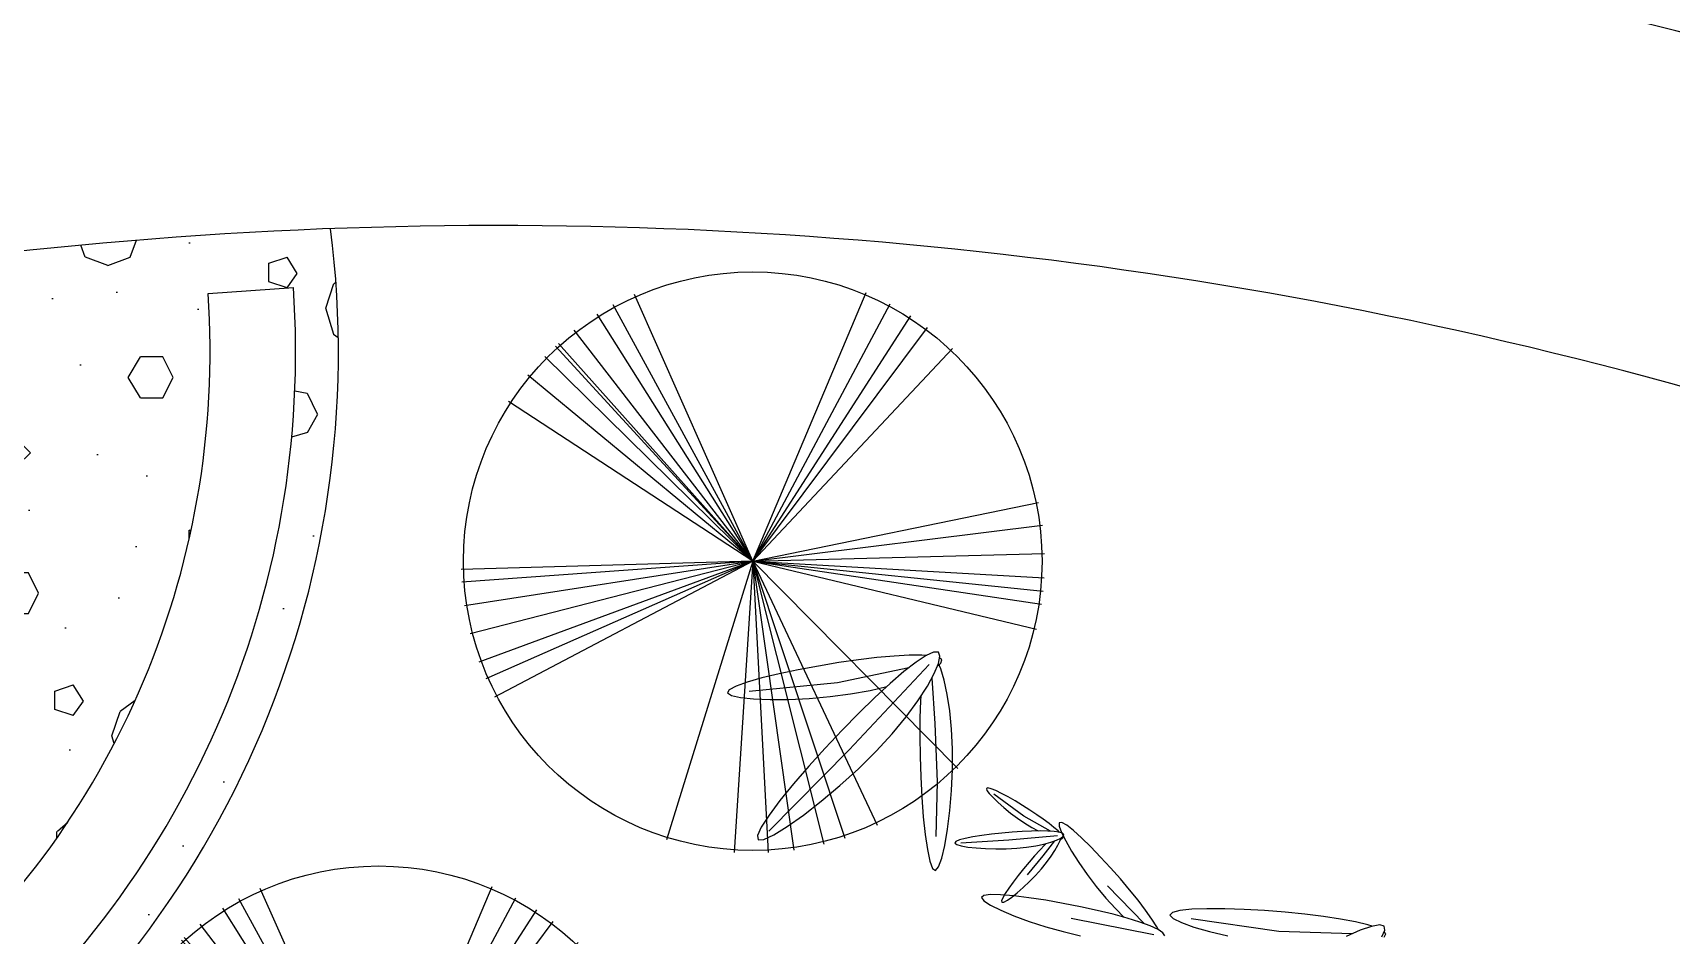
# Model space of a CAD drawing. Extents: x 302512 to 1034855, y -184136 to 410364.
# Drawn here: x 572390 to 578135, y 323411 to 326576 of the extents above; entities that cross this region are included whole.
import ezdxf

# ---------------------------------------------------------------- set-up
doc = ezdxf.new("R2010")
doc.units = 0
doc.header["$MEASUREMENT"] = 0
for name, color, linetype in [('F', 5, 'Continuous'), ('LAYER4', 1, 'Continuous'), ('shu', 74, 'Continuous'), ('坐椅', 7, 'Continuous'), ('建筑', 2, 'Continuous'), ('支路', 7, 'Continuous'), ('树', 80, 'Continuous'), ('环境', 8, 'Continuous'), ('绿化', 97, 'Continuous'), ('绿地', 3, 'Continuous')]:
    doc.layers.add(name, color=color, linetype=linetype)
doc.styles.add('DIM_FONT', font='SIMPLEX.shx', dxfattribs={"width": 0.8})

# ---------------------------------------------------------------- blocks, each defined once
blk = doc.blocks.new('Plant126')
for points in [[(24.8, -9.9), (-468.5, 887), (23.3, 2477.1), (500.7, 901.4), (24.8, -9.9)], [(-63.5, 2216.9), (-150.3, 2448.2)], [(124.6, 2188), (269.2, 2260.3), (182.5, 2448.2)], [(-92.4, 2101.3), (-222.6, 2144.6), (-468.5, 2231.4), (-483, 2390.4)], [(-179.2, 1942.3), (-381.7, 2014.5), (-323.9, 2390.4)], [(211.4, 1942.3), (240.3, 2086.8), (356, 2086.8), (457.3, 2245.8), (428.4, 2404.9)], [(283.7, 1638.7), (385, 1826.6), (515.2, 1985.6), (544.1, 2144.6), (630.9, 2375.9)], [(-208.1, 1768.8), (-627.6, 2043.5), (-757.8, 2216.9), (-743.4, 2318.1)], [(-280.5, 1580.9), (-483, 1783.2), (-468.5, 1942.3), (-598.7, 2086.8), (-671, 2318.1)], [(327.1, 1508.6), (587.5, 1624.2), (573, 1841.1), (746.6, 1971.2), (862.4, 2216.9), (819, 2332.6)], [(515.2, 2231.4), (703.2, 2318.1)], [(-497.5, 1898.9), (-685.5, 1870), (-931.4, 2000.1), (-974.8, 2202.5), (-989.3, 2231.4)], [(370.5, 1725.4), (645.4, 1783.2), (891.3, 1942.3), (1050.4, 2231.4)], [(-1223.4, 1445.4), (-930.7, 1894.5), (-1068.4, 1974), (-1065.9, 2122.9)], [(-671, 2000.1), (-888, 1971.2), (-1061.6, 1971.2), (-1206.3, 2086.8)], [(-381.7, 1638.7), (-801.2, 1682), (-859.1, 1797.7), (-1162.9, 1826.6), (-1162.9, 2101.3)], [(529.6, 1566.4), (891.3, 1624.2), (1007, 1913.3), (1180.6, 2101.3)], [(1248, 1165.5), (1075.8, 1550.4), (1147, 1658.4), (1020.2, 1935.9), (1258.1, 2073.3)], [(1416.3, 1596.7), (1282.8, 1770.2), (1196, 1920.5), (1223.8, 2103.6)], [(-1255.9, 1764.9), (-1174.4, 1935), (-1173.9, 2051.6)], [(-1088.1, 1217), (-957.4, 1559.1), (-1149.9, 1803.9), (-1225.9, 2048.2)], [(920.2, 1985.6), (1108.3, 2000.1), (1209.5, 2057.9)], [(-1305.4, 1158.7), (-1218.1, 1425.7), (-1232.8, 1718.1), (-1403.7, 2000.5)], [(659.8, 1797.7), (1195.1, 1768.8), (1195.1, 1927.8), (1325.3, 2000.1)], [(1415.5, 1395.8), (1296.4, 1544.2), (1286.2, 1822.2), (1439.7, 1961), (1457.5, 1988)], [(-1139.3, 1012.7), (-1109.3, 1296), (-1304.3, 1391.9), (-1330.2, 1607.3), (-1485.2, 1830.4), (-1607, 1850.7)], [(1447.5, 1080.2), (1475.6, 1580.8), (1560.7, 1780.3), (1655.6, 1818.4)], [(-1671.3, 1537), (-1652.4, 1743.2)], [(1248.6, 1048.8), (1322.6, 1325.4), (1467.5, 1392.4), (1527.6, 1577.4), (1691.8, 1755.7)], [(-1273.7, 1040.2), (-1385.8, 1221.8), (-1458.4, 1414.1), (-1581.7, 1518.7), (-1738.6, 1709.5)], [(1793.3, 1146.2), (1765.8, 1280.6), (1717.9, 1537), (1848.4, 1629)], [(-1572.8, 1129.3), (-1683.5, 1226.7), (-1625.6, 1326.9), (-1712.7, 1494.1), (-1864.9, 1548.5)], [(1612.2, 1141.9), (1573.5, 1353.4), (1928, 1491.2)], [(1907.9, 1179), (2064.8, 1369.8)], [(-1829, 1177), (-1819.3, 1338.5), (-2025.4, 1357.3)], [(24.5, -8.4), (-998.8, 12.9), (-2130, 1233.9), (-526.7, 859.5), (24.5, -8.4)], [(23.6, -10.8), (553.6, 864.8), (2176.7, 1233.9), (1050.7, 32.6), (23.6, -10.8)], [(-1948.1, 1028.6), (-2191.8, 1069.1)], [(1976.9, 1001.6), (2111.8, 912.5), (2231.2, 1081.6)], [(-1862.4, 945.7), (-1965, 854.7), (-2163.1, 685.1), (-2308.1, 752.1)], [(-1768.1, 791.1), (-1931.9, 651.8), (-2228.5, 889.9)], [(1807.5, 803.6), (1947.1, 850.8), (2005, 750.6), (2193.4, 742.4), (2316.6, 847)], [(-1632.3, 679.3), (-2079.9, 453.3), (-2295.3, 427.3), (-2375.7, 490.4)], [(1580.7, 589.2), (1794.1, 595.4), (1996.9, 562.2), (2149.1, 616.6), (2392.8, 657.1)], [(2209.8, 685.1), (2378.9, 565.6)], [(-1505.7, 522.7), (-1782.2, 448.5), (-1912.7, 540.5), (-2103, 500), (-2339.5, 553.1)], [(1699.3, 557.4), (1886.8, 348.3), (2147.4, 214.8), (2477.4, 221.5)], [(-1889.6, 493.8), (-1958.6, 316.5), (-2194.3, 168.5), (-2391.2, 232.1), (-2423.5, 234.1)], [(1489.8, 486.5), (1720.1, 318.9), (1900.7, 439.8), (2100.1, 354.5), (2370.8, 377.2), (2449.3, 472.6)], [(-1606.4, 463.9), (-1853.7, 122.3), (-1982.8, 130), (-2159.8, -118.7), (-2397.6, 18.7)], [(-2064.1, 394), (-2147.5, 191.7), (-2234.3, 41.3), (-2406.8, -26.1)], [(1641.1, 340.1), (1872, 55.8), (2180.3, 100.1), (2429.8, 43.7)], [(1906.5, 343), (2149.1, -135), (2286.8, -55.5), (2414.5, -132.1)], [(2199.5, 211.4), (2306, 55.8), (2406.7, -3)], [(-1859.9, -361.6), (-2102.4, 116.4), (-2240.2, 36.9), (-2367.9, 113.5)], [(1653.1, -482.6), (1900.4, -140.9), (2029.5, -148.6), (2206.4, 100), (2444.3, -37.4)], [(2110.7, -412.7), (2194.2, -210.3), (2281, -60), (2453.5, 7.5)], [(-2152.8, -230.1), (-2259.4, -74.5), (-2360.1, -15.7)], [(23.1, -7.8), (-507, -883.4), (-2130, -1252.6), (-1004.1, -51.3), (23.1, -7.8)], [(21.9, -8.8), (515.2, -905.6), (23.3, -2495.8), (-454.1, -920.1), (21.9, -8.8)], [(22.2, -10.3), (1045.5, -31.5), (2176.7, -1252.6), (573.4, -878.1), (22.2, -10.3)], [(-1594.5, -358.7), (-1825.4, -74.4), (-2133.6, -118.8), (-2383.2, -62.4)], [(-1652.6, -576), (-1840.1, -366.9), (-2100.8, -233.5), (-2430.7, -240.2)], [(1936.3, -512.4), (2005.3, -335.1), (2240.9, -187.2), (2437.9, -250.8), (2470.2, -252.7)], [(-1443.1, -505.2), (-1673.5, -337.5), (-1854, -458.5), (-2053.5, -373.2), (-2324.2, -395.8), (-2402.6, -491.3)], [(1552.4, -541.3), (1828.9, -467.1), (1959.4, -559.2), (2149.7, -518.7), (2386.1, -571.7)], [(1678.9, -697.9), (2126.6, -472), (2341.9, -446), (2422.3, -509.1)], [(-1534.1, -607.8), (-1747.5, -614.1), (-1950.3, -580.9), (-2102.5, -635.3), (-2346.2, -675.8)], [(-2163.1, -703.7), (-2332.3, -584.3)], [(1814.7, -809.7), (1978.6, -670.5), (2275.2, -908.5)], [(1909, -964.4), (2011.7, -873.4), (2209.8, -703.7), (2354.7, -770.7)], [(-1760.8, -822.3), (-1900.5, -869.5), (-1958.4, -769.3), (-2146.7, -761.1), (-2270, -865.7)], [(-1930.3, -1020.3), (-2065.2, -931.2), (-2184.6, -1100.3)], [(1186, -1031.4), (1155.9, -1314.7), (1351, -1410.6), (1376.8, -1626), (1531.8, -1849.1), (1653.7, -1869.3)], [(1320.4, -1058.8), (1432.5, -1240.5), (1505.1, -1432.8), (1628.3, -1537.3), (1785.3, -1728.1)], [(1994.7, -1047.3), (2238.4, -1087.8)], [(-1201.9, -1067.5), (-1275.9, -1344.1), (-1420.9, -1411.1), (-1481, -1596.1), (-1645.1, -1774.4)], [(-1400.8, -1098.8), (-1429, -1599.5), (-1514.1, -1799), (-1609, -1837)], [(-1565.5, -1160.5), (-1526.9, -1372.1), (-1881.3, -1509.9)], [(-1746.7, -1164.9), (-1719.1, -1299.3), (-1671.3, -1555.6), (-1801.8, -1647.7)], [(1352.1, -1177.4), (1264.7, -1444.3), (1279.5, -1736.8), (1450.3, -2019.2)], [(1619.4, -1148), (1730.2, -1245.3), (1672.3, -1345.6), (1759.4, -1512.8), (1911.6, -1567.2)], [(-1861.3, -1197.6), (-2018.2, -1388.5)], [(-1201.4, -1184.1), (-1029.2, -1569.1), (-1100.4, -1677.1), (-973.5, -1954.6), (-1211.4, -2091.9)], [(1134.8, -1235.7), (1004, -1577.8), (1196.6, -1822.6), (1272.5, -2066.9)], [(1875.7, -1195.7), (1865.9, -1357.1), (2072.1, -1375.9)], [(-1368.9, -1414.5), (-1249.8, -1562.9), (-1239.5, -1840.9), (-1393.1, -1979.7), (-1410.9, -2006.7)], [(1270, -1464.1), (977.3, -1913.2), (1115.1, -1992.7), (1112.6, -2141.6)], [(-280.5, -1527.2), (-540.8, -1642.9), (-526.4, -1859.7), (-700, -1989.8), (-815.7, -2235.6), (-772.3, -2351.2)], [(-483, -1585.1), (-844.6, -1642.9), (-960.4, -1932), (-1134, -2119.9)], [(1717.9, -1555.6), (1699, -1761.9)], [(-1369.7, -1615.4), (-1236.2, -1788.8), (-1149.4, -1939.2), (-1177.2, -2122.3)], [(327.1, -1599.5), (529.6, -1801.9), (515.2, -1960.9), (645.4, -2105.5), (717.7, -2336.8)], [(-237.1, -1657.3), (-338.3, -1845.3), (-468.5, -2004.3), (-497.5, -2163.3), (-584.2, -2394.6)], [(428.4, -1657.3), (847.9, -1700.7), (905.8, -1816.4), (1209.5, -1845.3), (1209.5, -2119.9)], [(-323.9, -1744.1), (-598.7, -1801.9), (-844.6, -1960.9), (-1003.8, -2250.1)], [(-613.2, -1816.4), (-1148.4, -1787.5), (-1148.4, -1946.5), (-1278.6, -2018.8)], [(254.8, -1787.5), (674.3, -2062.1), (804.5, -2235.6), (790, -2336.8)], [(1302.6, -1783.5), (1221.1, -1953.6), (1220.5, -2070.2)], [(544.1, -1917.6), (732.2, -1888.6), (978.1, -2018.8), (1021.5, -2221.1), (1035.9, -2250.1)], [(-873.6, -2004.3), (-1061.6, -2018.8), (-1162.9, -2076.6)], [(-164.7, -1960.9), (-193.7, -2105.5), (-309.4, -2105.5), (-410.7, -2264.5), (-381.7, -2423.5)], [(225.8, -1960.9), (428.4, -2033.2), (370.5, -2409.1)], [(717.7, -2018.8), (934.7, -1989.8), (1108.3, -1989.8), (1252.9, -2105.5)], [(139.1, -2119.9), (269.2, -2163.3), (515.2, -2250.1), (529.6, -2409.1)], [(-77.9, -2206.7), (-222.6, -2279), (-135.8, -2466.9)], [(110.1, -2235.6), (196.9, -2466.9)], [(-468.5, -2250.1), (-656.6, -2336.8)]]:
    blk.add_lwpolyline(points)
blk = doc.blocks.new('A$C027A6E26')
at = {"layer": 'LAYER4'}
for q in [(445.1, 1446), (502.1, 1469), (401.8, 1424.7), (1101.9, 1429.7), (339.5, 1387.7), (1161.3, 1395.7), (1212.7, 1360.2), (258.1, 1325.6), (288.2, 1350.7), (295.9, 1356.6), (1253.4, 1327.1), (211, 1280.6), (1313.8, 1268.3), (156, 1216.6), (1507.1, 853), (0.8, 790.9), (1512.3, 793.5), (0, 758.2), (2.4, 696.3), (11.9, 622.9), (29.3, 547.8), (43.7, 503.1), (62.8, 454.5), (480, 52.2), (652.6, 7), (740.2, 0), (1247.3, 180.5), (1477.3, 526), (1494.7, 590), (1501.4, 623.1), (1506.7, 657.4), (1512.4, 720.3), (807.6, 1.5), (885.8, 10.9), (941.8, 22.8), (1027.6, 50)]:
    blk.add_line((756.6, 756.4), q, dxfattribs=at)
blk.add_circle((756.6, 756.4), 750, dxfattribs=at)
at = {"layer": 'LAYER4', "ltscale": 1000, "style": 'DIM_FONT', "width": 0.8, "flags": 9}
for tag in ['YSIZE', 'XSIZE']:
    blk.add_attdef(tag, (756.6, 756.4), '', height=0.25, rotation=162.2754, dxfattribs=at)
blk = doc.blocks.new('_F43BVI')
at = {"layer": '绿地'}
for p, q in [((-0.6254, 0.912), (-0.6301, 0.9103)), ((-0.6209, 0.9073), (-0.6254, 0.912)), ((-0.652, 0.8856), (-0.6643, 0.8655)), ((-0.6469, 0.8927), (-0.652, 0.8856)), ((-0.6448, 0.8527), (-0.6909, 0.7259)), ((-0.6643, 0.8655), (-0.6776, 0.8409)), ((-0.6776, 0.8409), (-0.6918, 0.8126)), ((-0.6918, 0.8126), (-0.7064, 0.7813)), ((-0.7064, 0.7813), (-0.7212, 0.7477)), ((-0.6909, 0.7259), (-0.7631, 0.5792)), ((-0.7212, 0.7477), (-0.7357, 0.7126)), ((-0.7357, 0.7126), (-0.7494, 0.6774)), ((-0.7494, 0.6774), (-0.7617, 0.6436)), ((-0.7617, 0.6436), (-0.7721, 0.6124)), ((-0.7721, 0.6124), (-0.7799, 0.5854)), ((-0.7304, 0.6042), (-0.7122, 0.6338)), ((-0.7799, 0.5854), (-0.7845, 0.564)), ((-0.7623, 0.5597), (-0.7473, 0.579)), ((-0.7473, 0.579), (-0.7304, 0.6042)), ((-0.7845, 0.564), (-0.7855, 0.5497)), ((-0.7855, 0.5497), (-0.7821, 0.5439)), ((-0.7821, 0.5439), (-0.7742, 0.5475)), ((-0.7742, 0.5475), (-0.7623, 0.5597)), ((-0.7691, 0.5143), (-0.7855, 0.51)), ((-0.7629, 0.5154), (-0.7691, 0.5143)), ((-0.8495, 0.4876), (-0.874, 0.4776)), ((-0.7819, 0.4936), (-0.8692, 0.4511)), ((-0.8263, 0.4965), (-0.8495, 0.4876)), ((-0.7568, 0.5043), (-0.8323, 0.3687)), ((-0.8048, 0.504), (-0.8263, 0.4965)), ((-0.7855, 0.51), (-0.8048, 0.504)), ((-0.9237, 0.4554), (-0.9471, 0.444)), ((-0.899, 0.4667), (-0.9237, 0.4554)), ((-0.874, 0.4776), (-0.899, 0.4667)), ((-0.8247, 0.4519), (-0.8042, 0.4624)), ((-0.968, 0.433), (-0.9856, 0.423)), ((-0.9471, 0.444), (-0.968, 0.433)), ((-0.9005, 0.4219), (-0.8742, 0.431)), ((-0.8742, 0.431), (-0.8486, 0.441)), ((-0.8486, 0.441), (-0.8247, 0.4519)), ((-1.0063, 0.4073), (-1.0075, 0.4026)), ((-1.0075, 0.4026), (-1.0016, 0.4005)), ((-0.9987, 0.4143), (-1.0063, 0.4073)), ((-0.9938, 0.3957), (-1.0023, 0.3906)), ((-1.0016, 0.4005), (-0.9894, 0.4008)), ((-0.9856, 0.423), (-0.9987, 0.4143)), ((-0.9905, 0.3973), (-0.9938, 0.3957)), ((-0.9894, 0.4008), (-0.9719, 0.4034)), ((-0.9787, 0.4003), (-0.9808, 0.4006)), ((-0.9758, 0.3938), (-0.9794, 0.3965)), ((-0.9791, 0.3942), (-0.978, 0.3977)), ((-0.978, 0.3977), (-0.9787, 0.4003)), ((-0.9691, 0.3874), (-0.9758, 0.3938)), ((-0.9719, 0.4034), (-0.9506, 0.4079)), ((-0.9506, 0.4079), (-0.9264, 0.4142)), ((-0.9264, 0.4142), (-0.9005, 0.4219)), ((-1.0345, 0.3677), (-1.0466, 0.3581)), ((-0.9976, 0.3821), (-1.0396, 0.3441)), ((-1.0229, 0.3764), (-1.0345, 0.3677)), ((-1.0121, 0.3842), (-1.0229, 0.3764)), ((-1.0023, 0.3906), (-1.0121, 0.3842)), ((-0.9853, 0.3921), (-1.0056, 0.3039)), ((-0.9784, 0.3677), (-0.9769, 0.3646)), ((-0.9782, 0.3839), (-0.9585, 0.3549)), ((-0.9769, 0.3646), (-0.9707, 0.3528)), ((-0.9615, 0.3791), (-0.9691, 0.3874)), ((-0.9534, 0.3692), (-0.9615, 0.3791)), ((-0.9451, 0.3577), (-0.9534, 0.3692)), ((-1.0396, 0.3441), (-1.0953, 0.3039)), ((-1.0709, 0.3376), (-1.0821, 0.3274)), ((-1.0589, 0.348), (-1.0709, 0.3376)), ((-1.0466, 0.3581), (-1.0589, 0.348)), ((-1.0392, 0.332), (-1.0264, 0.3418)), ((-1.0264, 0.3418), (-1.0148, 0.3517)), ((-1.0148, 0.3517), (-1.005, 0.361)), ((-0.9707, 0.3528), (-0.9635, 0.3402)), ((-0.9635, 0.3402), (-0.9556, 0.327)), ((-0.9585, 0.3549), (-0.9342, 0.3165)), ((-0.9367, 0.3448), (-0.9451, 0.3577)), ((-0.9287, 0.3309), (-0.9367, 0.3448)), ((-1.1062, 0.3024), (-1.1094, 0.2973)), ((-1.1003, 0.3094), (-1.1062, 0.3024)), ((-1.0921, 0.3179), (-1.1003, 0.3094)), ((-1.0821, 0.3274), (-1.0921, 0.3179)), ((-1.0895, 0.3007), (-1.0782, 0.3067)), ((-1.0782, 0.3067), (-1.0657, 0.3141)), ((-1.0657, 0.3141), (-1.0524, 0.3226)), ((-1.0524, 0.3226), (-1.0392, 0.332)), ((-1.0056, 0.3039), (-1.0278, 0.218)), ((-0.9556, 0.327), (-0.9471, 0.3135)), ((-0.9471, 0.3135), (-0.9384, 0.3002)), ((-0.9212, 0.3166), (-0.9287, 0.3309)), ((-0.9144, 0.3023), (-0.9212, 0.3166)), ((-1.3608, 0.2896), (-1.3651, 0.2869)), ((-1.3554, 0.2862), (-1.3608, 0.2896)), ((-1.3455, 0.2827), (-1.3561, 0.2819)), ((-1.352, 0.2784), (-1.3554, 0.2862)), ((-1.3234, 0.2821), (-1.3455, 0.2827)), ((-1.2968, 0.2794), (-1.3234, 0.2821)), ((-1.2666, 0.2745), (-1.2968, 0.2794)), ((-1.2335, 0.2673), (-1.2666, 0.2745)), ((-1.1094, 0.2973), (-1.1093, 0.2945)), ((-1.1093, 0.2945), (-1.1056, 0.2942)), ((-1.1056, 0.2942), (-1.0988, 0.2964)), ((-1.0988, 0.2964), (-1.0895, 0.3007)), ((-0.9384, 0.3002), (-0.9298, 0.2878)), ((-0.9298, 0.2878), (-0.9217, 0.2766)), ((-0.9217, 0.2766), (-0.9143, 0.2674)), ((-0.9087, 0.2889), (-0.9144, 0.3023)), ((-0.9042, 0.277), (-0.9087, 0.2889)), ((-0.9012, 0.2672), (-0.9042, 0.277)), ((-1.3804, 0.2576), (-1.3875, 0.2351)), ((-1.3771, 0.2657), (-1.3804, 0.2576)), ((-1.3595, 0.2647), (-1.2557, 0.0758)), ((-1.334, 0.2615), (-1.253, 0.241)), ((-1.1984, 0.2578), (-1.2335, 0.2673)), ((-1.1621, 0.2459), (-1.1984, 0.2578)), ((-1.1259, 0.2322), (-1.1621, 0.2459)), ((-0.9143, 0.2674), (-0.9081, 0.2606)), ((-0.9081, 0.2606), (-0.9035, 0.2568)), ((-0.9035, 0.2568), (-0.9007, 0.2565)), ((-0.9, 0.2601), (-0.9012, 0.2672)), ((-0.9007, 0.2565), (-0.9, 0.2601)), ((-1.3875, 0.2351), (-1.3946, 0.2081)), ((-1.3655, 0.2274), (-1.38, 0.0933)), ((-1.3088, 0.2323), (-1.301, 0.2291)), ((-1.301, 0.2291), (-1.2713, 0.2182)), ((-1.2713, 0.2182), (-1.2386, 0.2071)), ((-1.253, 0.241), (-1.1491, 0.2114)), ((-1.0914, 0.2176), (-1.1259, 0.2322)), ((-1.0599, 0.2029), (-1.0914, 0.2176)), ((-1.3946, 0.2081), (-1.4016, 0.1772)), ((-1.2386, 0.2071), (-1.2036, 0.1962)), ((-1.2036, 0.1962), (-1.1671, 0.1856)), ((-1.1671, 0.1856), (-1.1307, 0.1759)), ((-1.1491, 0.2114), (-1.054, 0.1778)), ((-1.033, 0.1888), (-1.0599, 0.2029)), ((-1.0122, 0.1761), (-1.033, 0.1888)), ((-1.4016, 0.1772), (-1.4083, 0.1433)), ((-1.348, 0.1462), (-1.3453, 0.1781)), ((-1.1307, 0.1759), (-1.0956, 0.1674)), ((-1.0956, 0.1674), (-1.0635, 0.1605)), ((-1.0635, 0.1605), (-1.0358, 0.1558)), ((-1.0358, 0.1558), (-1.0141, 0.1535)), ((-1.0141, 0.1535), (-0.9997, 0.1541)), ((-0.9988, 0.1656), (-1.0122, 0.1761)), ((-0.9997, 0.1541), (-0.9943, 0.1581)), ((-0.9943, 0.1581), (-0.9988, 0.1656)), ((-1.4083, 0.1433), (-1.4146, 0.1072)), ((-1.3529, 0.1101), (-1.348, 0.1462)), ((-1.4146, 0.1072), (-1.4203, 0.0697)), ((-1.38, 0.0933), (-1.4151, -0.0664)), ((-1.3599, 0.0725), (-1.3529, 0.1101)), ((-1.4203, 0.0697), (-1.4252, 0.0322)), ((-1.3687, 0.0349), (-1.3599, 0.0725)), ((-1.2557, 0.0758), (-1.1591, -0.1119)), ((-1.4252, 0.0322), (-1.429, -0.0036)), ((-1.3787, -0.0013), (-1.3687, 0.0349)), ((-1.429, -0.0036), (-1.4317, -0.0364)), ((-1.3892, -0.0344), (-1.3787, -0.0013)), ((-1.4317, -0.0364), (-1.4328, -0.0644)), ((-1.3997, -0.0629), (-1.3892, -0.0344)), ((-1.4328, -0.0644), (-1.4322, -0.0863)), ((-1.4322, -0.0863), (-1.4297, -0.1004)), ((-1.4182, -0.0999), (-1.4095, -0.0852)), ((-1.4095, -0.0852), (-1.3997, -0.0629)), ((-1.4297, -0.1004), (-1.4251, -0.1053)), ((-1.4251, -0.1053), (-1.4182, -0.0999))]:
    blk.add_line(p, q, dxfattribs=at)
for points in [[(-0.6226, 0.9034), (-0.6326, 0.9126), (-0.6402, 0.9138), (-0.645, 0.9065), (-0.647, 0.8913), (-0.6465, 0.8692), (-0.6436, 0.8411)], [(-0.7489, 0.523), (-0.755, 0.5216), (-0.7637, 0.5148), (-0.7745, 0.5031), (-0.787, 0.4871), (-0.801, 0.4673), (-0.816, 0.4445), (-0.8317, 0.4191), (-0.8478, 0.3918), (-0.8638, 0.3632), (-0.8791, 0.3344), (-0.8931, 0.3065), (-0.9052, 0.2809), (-0.9146, 0.2585), (-0.9208, 0.2406), (-0.9231, 0.2285), (-0.9208, 0.2231), (-0.9136, 0.2254), (-0.9021, 0.2346), (-0.8873, 0.2497), (-0.8702, 0.2696), (-0.8517, 0.2932), (-0.8327, 0.3194), (-0.8141, 0.3471), (-0.797, 0.3754)]]:
    blk.add_lwpolyline(points, dxfattribs=at)
for points in [[(-1.018, 0.3143), (-1.0223, 0.2957), (-1.0263, 0.277), (-1.0296, 0.2592), (-1.0322, 0.2428), (-1.0338, 0.2288), (-1.0344, 0.2178), (-1.0337, 0.2106), (-1.0316, 0.2079), (-1.0279, 0.2104), (-1.023, 0.2174), (-1.0171, 0.2283), (-1.0108, 0.2422), (-1.0042, 0.2584), (-0.9978, 0.2762), (-0.9919, 0.2947), (-0.9869, 0.3133), (-0.983, 0.3313), (-0.9803, 0.3481), (-0.9786, 0.3634), (-0.978, 0.3769), (-0.9783, 0.388), (-0.9794, 0.3965), (-0.9813, 0.4019), (-0.9839, 0.4039), (-0.9871, 0.4021), (-0.9908, 0.3969), (-0.995, 0.3885), (-0.9994, 0.3775), (-1.004, 0.3642), (-1.0088, 0.349), (-1.0135, 0.3322)], [(-1.2944, 0.0746), (-1.2725, 0.0347), (-1.2499, -0.0046), (-1.2275, -0.0416), (-1.2062, -0.0748), (-1.1869, -0.1024), (-1.1704, -0.1228), (-1.1578, -0.1345), (-1.1498, -0.1358), (-1.1472, -0.1256), (-1.1496, -0.1053), (-1.1564, -0.0768), (-1.1671, -0.042), (-1.1812, -0.0028), (-1.198, 0.039), (-1.217, 0.0813), (-1.2375, 0.1223), (-1.2591, 0.1603), (-1.281, 0.1945), (-1.3023, 0.2244), (-1.3225, 0.2493), (-1.3407, 0.2686), (-1.3561, 0.2819), (-1.368, 0.2885), (-1.3758, 0.2879), (-1.3787, 0.2796), (-1.377, 0.2644), (-1.3711, 0.2431), (-1.3616, 0.2165), (-1.3487, 0.1855), (-1.3329, 0.1509), (-1.3147, 0.1137)]]:
    blk.add_lwpolyline(points, close=True, dxfattribs=at)
at = {"style": 'DIM_FONT', "width": 0.7, "flags": 9}
for tag in ['YSIZE', 'XSIZE']:
    blk.add_attdef(tag, (0, 0), '', height=0.5, dxfattribs=at)
blk = doc.blocks.new('ZU')
at = {"layer": '绿地', "xscale": 1.5, "yscale": 1.5, "zscale": 0.001, "rotation": 260.5308552460376}
blk.add_blockref('_F43BVI', (-0.8522, 0.1655), dxfattribs=at)
blk = doc.blocks.new('A$C0B5A7686')
at = {"layer": '树', "linetype": 'ByBlock', "xscale": 640, "yscale": 640, "zscale": 640, "rotation": 151.15692544915}
blk.add_blockref('ZU', (642.8, 1492.6), dxfattribs=at)
blk = doc.blocks.new('A$C750B0621')
at = {"layer": '树'}
blk.add_blockref('A$C0B5A7686', (0, 0), dxfattribs=at)
blk = doc.blocks.new('A$C5AB93D8E')
at = {"layer": '绿化', "xscale": 0.8, "yscale": 0.8, "zscale": 0.8}
blk.add_blockref('A$C750B0621', (0, 0), dxfattribs=at)
blk = doc.blocks.new('A$C68DB62A4')
at = {"layer": '绿化', "rotation": 236.3690562220917}
blk.add_blockref('A$C5AB93D8E', (801.7, 2393.5), dxfattribs=at)
blk = doc.blocks.new('_F37GYG')
at = {"layer": '绿化', "linetype": 'ByBlock', "xscale": 0.2867748092958204, "yscale": 0.2867748092958204, "zscale": 0.2867748092958204}
blk.add_blockref('A$C68DB62A4', (-306.06, -300.5), dxfattribs=at)
at = {"style": 'DIM_FONT', "width": 0.8, "flags": 9}
for tag in ['YSIZE', 'XSIZE']:
    blk.add_attdef(tag, (0, 0), '', height=0.5, dxfattribs=at)

msp = doc.modelspace()

# ---------------------------------------------------------------- hatches: boundary and pattern name
at = {"linetype": 'ByBlock', "lineweight": 5}
h = msp.add_hatch(color=256, dxfattribs=at)
h.paths.add_polyline_path([(522592.5, 349253.9), (520797, 349301.4), (520829.7, 350538.8), (522625.3, 350491.3)], flags=16)
h.paths.add_polyline_path([(519829.3, 348499.2), (521552.6, 344814.8), (523659.8, 348397.9)], flags=17)
edge = h.paths.add_edge_path()
edge.add_line((572984.2, 342026.3), (375866.6, 347237.3))
edge.add_line((522608.4, 351499.9), (519298.7, 226302.4))
at = {"layer": '环境'}
h = msp.add_hatch(dxfattribs=at)
h.set_pattern_fill('AN32C', color=256, scale=1500, style=0)
h.set_pattern_definition([(0, (509914, -12279.2), (750, 1500), [0, -1500]), (0, (509036.5, -12481.7), (750, 1500), [0, -1500]), (0, (509524, -12496.7), (750, 1500), [0, -1500]), (0, (510056.5, -12054.2), (750, 1500), [0, -1500]), (0, (509434, -12571.7), (750, 1500), [0, -1500]), (0, (510206.5, -11109.2), (750, 1500), [0, -1500]), (0, (509749, -11229.2), (750, 1500), [0, -1500]), (0, (509989, -11416.7), (750, 1500), [0, -1500]), (0, (508766.5, -11446.7), (750, 1500), [0, -1500]), (0, (509501.5, -11514.2), (750, 1500), [0, -1500]), (0, (509216.5, -11896.7), (750, 1500), [0, -1500]), (0, (509231.5, -12459.2), (750, 1500), [0, -1500]), (0, (509794, -12519.2), (750, 1500), [0, -1500]), (0, (510206.5, -11859.2), (750, 1500), [0, -1500]), (0, (508804, -12091.7), (750, 1500), [0, -1500]), (0, (508931.5, -11836.7), (750, 1500), [0, -1500]), (0, (509516.5, -11941.7), (750, 1500), [0, -1500]), (0, (509306.5, -12159.2), (750, 1500), [0, -1500]), (0, (509186.5, -11664.2), (750, 1500), [0, -1500]), (0, (509374, -11101.7), (750, 1500), [0, -1500]), (0, (508864, -12406.7), (750, 1500), [0, -1500]), (0, (509689, -11409.2), (750, 1500), [0, -1500]), (0, (508991.5, -11386.7), (750, 1500), [0, -1500]), (0, (508871.5, -11191.7), (750, 1500), [0, -1500]), (130.601294, (510114.35, -11578.82), (-3749.999965, 4500.000027), [65.854, -27592.779]), (18.43495, (510007.2, -11550.25), (3750, 1500), [67.763, -9419.07]), (90, (510007.2, -11614.5), (750, 1500), [64.286, -2935.714]), (161.56505, (510071.5, -11635.96), (-3750.00003, 1499.9999), [67.763, -9419.07]), (53.1301, (510071.5, -11635.96), (750, 1500), [71.4286, -7428.5714]), (135, (510128.64, -12400.25), (-750.0001, 1499.9999), [60.609, -4182.0315]), (45, (510042.9, -12400.25), (750, 1500), [60.609, -4182.0315]), (135, (510085.8, -12443.1), (-750.0001, 1499.9999), [60.609, -4182.0315]), (45, (510085.8, -12443.1), (750, 1500), [60.609, -4182.0315]), (116.56505, (509407.2, -11393.1), (-0.0001, 3000), [79.8596, -1597.191]), (180, (509371.5, -11321.7), (-750, 1500), [85.714, -1414.2857]), (63.43495, (509250, -11393.1), (1e-06, 3000), [79.8596, -1597.191]), (116.56505, (509285.8, -11464.5), (-0.0001, 3000), [79.8596, -1597.191]), (0, (509285.8, -11464.5), (750, 1500), [85.714, -1414.2857]), (63.43495, (509371.5, -11464.5), (1e-06, 3000), [79.8596, -1597.191]), (107.102728, (509971.493, -11900.246), (-2249.999919, 7500.000029), [97.1534, -40707.258]), (143.972626, (509942.92, -11807.39), (-14249.99984, 10500.000003), [97.1534, -20305.0515]), (180, (509864.4, -11750.2), (-750, 1500), [92.857, -1407.143]), (36.027373, (509692.92, -11807.39), (14249.999915, 10499.9999), [97.1534, -20305.0515]), (71.56505, (509664.35, -11893.1), (2250.00001, 7500), [90.351, -9396.482]), (107.102728, (509692.92, -11985.96), (-2249.999919, 7500.000029), [97.1534, -40707.258]), (143.972626, (509771.49, -12043.1), (-14249.99984, 10500.000003), [97.1534, -20305.0515]), (0, (509771.5, -12043.1), (750, 1500), [92.857, -1407.143]), (36.027373, (509864.35, -12043.1), (14249.999915, 10499.9999), [97.1534, -20305.0515]), (71.56505, (509942.92, -11985.96), (2250.00001, 7500), [90.351, -9396.482]), (150.25512, (509985.78, -11200.25), (-2250.00001, 1499.99998), [57.5875, -12035.799]), (90, (509935.8, -11228.8), (750, 1500), [57.143, -2942.857]), (29.74488, (509935.78, -11228.82), (2250, 1499.99999), [57.5875, -12035.799]), (116.56505, (509635.8, -12264.5), (-0.0001, 3000), [79.8596, -1597.191]), (168.690067, (509600.06, -12193.1), (-6750.00001, 1499.999964), [72.843, -15224.214]), (41.185925, (509471.49, -12228.82), (18749.999943, 16499.999905), [75.9296, -31814.5065]), (90, (509471.5, -12300.25), (750, 1500), [71.4286, -2928.5713]), (138.814074, (509528.636, -12350.246), (-18749.999723, 16500.000154), [75.9296, -31814.5065]), (16.699244, (509528.636, -12350.246), (24749.999957, 7499.999965), [74.5736, -31246.3455]), (60.945396, (509600.065, -12328.82), (750.000003, 1499.999995), [73.54, -30813.3495]), (109.983106, (509007.21, -11635.96), (-3750.00002, 10499.999989), [83.605, -35030.4945]), (155.556045, (508978.636, -11557.39), (-9750.000046, 4499.999911), [86.3075, -36162.8295]), (24.443955, (508821.493, -11557.39), (9750.000014, 4499.999982), [86.3075, -36162.8295]), (70.016893, (508792.92, -11635.96), (3750.000017, 10499.99999), [83.605, -35030.4945]), (109.983106, (508821.493, -11714.53), (-3750.00002, 10499.999989), [83.605, -35030.4945]), (160.016893, (508900.06, -11743.1), (-3750.00002, 1499.99994), [83.605, -17473.4445]), (19.983107, (508900.06, -11743.1), (3749.999996, 1500.000004), [83.605, -17473.4445]), (70.016893, (508978.636, -11714.53), (3750.000017, 10499.99999), [83.605, -35030.4945]), (122.005383, (509564.35, -11771.67), (-750.0001, 1499.99993), [67.3856, -14083.586]), (18.43495, (509464.35, -11735.96), (3750, 1500), [67.763, -9419.07]), (90, (509464.35, -11800.25), (750, 1500), [64.286, -2935.714]), (161.56505, (509528.64, -11821.67), (-3750.00003, 1499.9999), [67.763, -9419.07]), (54.462322, (509528.64, -11821.67), (5249.999997, 7499.999995), [61.445, -25745.5305]), (116.56505, (509128.6, -12136), (-0.0001, 3000), [79.8596, -1597.191]), (180, (509092.9, -12064.5), (-750, 1500), [78.5714, -1421.4285]), (59.036243, (508971.49, -12135.96), (750.000002, 1499.999993), [83.2993, -17409.555]), (120.963756, (509014.35, -12207.39), (-750.000102, 1499.99993), [83.2993, -17409.555]), (0, (509014.4, -12207.4), (750, 1500), [78.5714, -1421.4285]), (63.43495, (509092.9, -12207.4), (1e-06, 3000), [79.8596, -1597.191])])
h.paths.add_polyline_path([(568620.6, 325344.8, -0.030295), (566616.8, 325393.2, 1.055614), (573434.4, 325888.6, 0.032204), (571443.3, 325684.8, -1.042261)])
h.paths.add_polyline_path([(571895.2, 323134.3, 0.246199), (573004.7, 325661.7), (573304, 325682.4, -0.246199), (572082.5, 322899.9)], flags=16)
h.paths.add_polyline_path([(570416.9, 322507.7, -0.430017), (567074.3, 325237.1), (566775.1, 325215, 0.430017), (570455, 322210.1)])

# ---------------------------------------------------------------- linework, layer by layer
msp.add_line((573004.7, 325661.7), (573304, 325682.4))
for radius in [2972.8, 3272.8]:
    msp.add_arc((570039, 325456.3), radius, 308.6371, 3.96144)
at = {"layer": 'F'}
for points in [[(581745.8, 325211.6, 0.168599), (570875.4, 326801.9, -0.144388), (562473.2, 327608.2)], [(581693.4, 323874.6, 0.17804), (571100.6, 325623.3, -0.128253), (562764.1, 326189.7, -0.137815)]]:
    msp.add_lwpolyline(points, format="xyb", dxfattribs=at)
at = {"layer": '建筑', "linetype": 'ByBlock'}
msp.add_arc((570039, 325456.3), 3422.8, 181.05618, 7.25518, dxfattribs=at)

# ---------------------------------------------------------------- block references
at = {"layer": 'shu', "xscale": 0.9719999999999756, "yscale": 0.9719999999999756, "zscale": 0.9719999999999756, "rotation": 347.5246015080592}
for p in [(580505.7, 328095), (580180.1, 322102.5)]:
    msp.add_blockref('Plant126', p, dxfattribs=at)
at = {"layer": '坐椅', "xscale": 8.626176000000003, "yscale": 8.626176000000003, "zscale": 8.626176000000003}
msp.add_blockref('_F37GYG', (575811.6, 321427.8), dxfattribs=at)
at = {"layer": '支路', "xscale": 1.3524, "yscale": 1.3524, "zscale": 1.3524, "rotation": 4.248435238497092}
for p in [(573970, 323626.7), (572657.7, 321543.5)]:
    msp.add_blockref('A$C027A6E26', p, dxfattribs=at)

doc.saveas('drawing.dxf')
